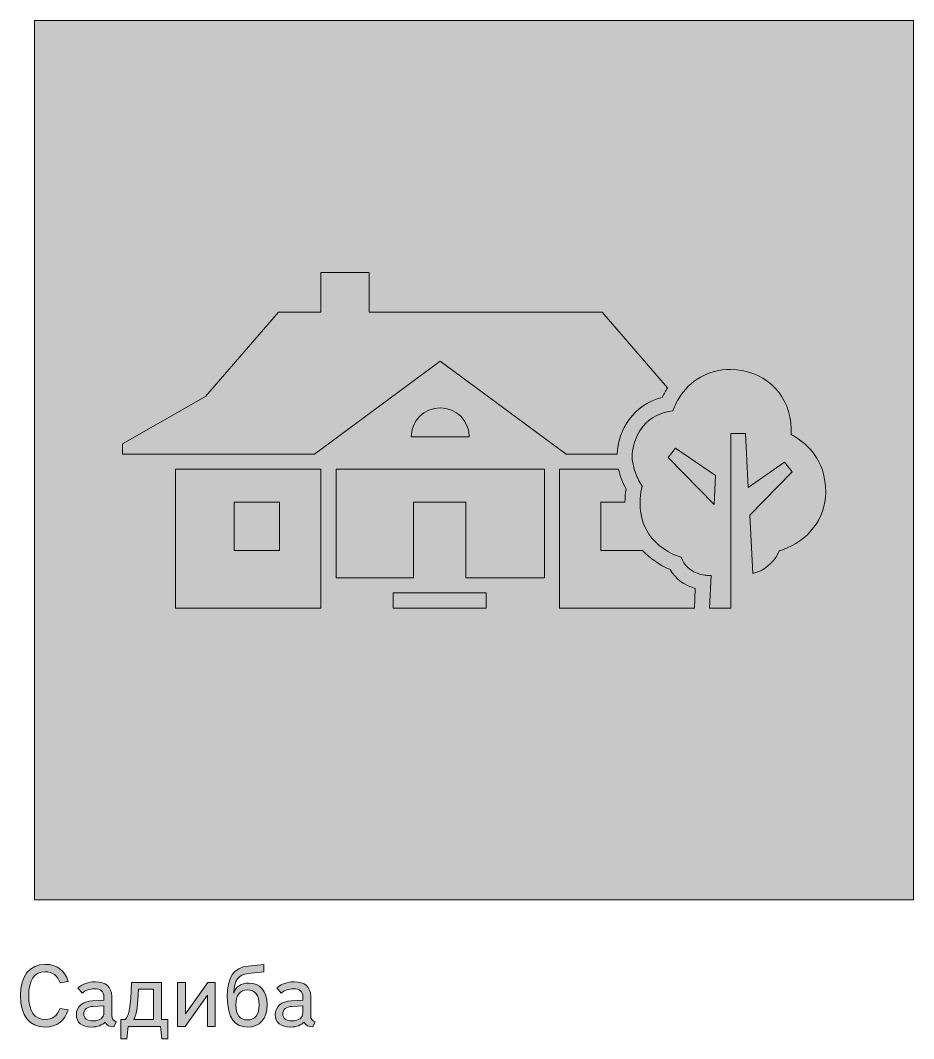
# Model space of a CAD drawing. Header units: millimetres. Extents: x -1334 to 1514, y -1037 to 10.
# Drawn here: x 452.1 to 553.7, y -438.8 to -323 of the extents above; entities that cross this region are included whole.
import ezdxf

# ---------------------------------------------------------------- set-up
doc = ezdxf.new("R2010")
doc.units = ezdxf.units.MM
doc.header["$MEASUREMENT"] = 0
doc.layers.add('bg', color=7, linetype='Continuous', lineweight=0)
doc.layers.add('icons', color=7, linetype='Continuous', lineweight=0)

# ---------------------------------------------------------------- blocks, each defined once
blk = doc.blocks.new('Block_50')
at = {"layer": 'icons', "true_color": 0x231f20, "transparency": 33554687}
h = blk.add_hatch(color=250, dxfattribs=at)
h.dxf.hatch_style = 2
edge = h.paths.add_edge_path()
edge.add_spline(control_points=[(453.05, -433.89), (453.05, -435.65), (453.7, -436.6), (454.92, -436.6), (455.74, -436.6), (456.32, -436.17), (456.61, -435.34), (456.61, -435.34), (457.53, -435.5), (457.53, -435.5), (457.16, -436.76), (456.25, -437.46), (454.92, -437.46), (453.12, -437.46), (452.1, -436.16), (452.1, -433.89), (452.1, -431.63), (453.13, -430.33), (454.93, -430.33), (456.25, -430.33), (457.18, -431.02), (457.53, -432.28), (457.53, -432.28), (456.61, -432.44), (456.61, -432.44), (456.33, -431.61), (455.76, -431.17), (454.93, -431.17), (453.7, -431.17), (453.05, -432.14), (453.05, -433.89)], knot_values=[0, 0, 0, 0, 1, 1, 1, 2, 2, 2, 3, 3, 3, 4, 4, 4, 5, 5, 5, 6, 6, 6, 7, 7, 7, 8, 8, 8, 9, 9, 9, 10, 10, 10, 10], degree=3, periodic=0)
h = blk.add_hatch(color=250, dxfattribs=at)
h.dxf.hatch_style = 2
edge = h.paths.add_edge_path()
edge.add_spline(control_points=[(477.94, -436.65), (478.8, -436.65), (479.26, -436.06), (479.26, -434.94), (479.26, -433.83), (478.8, -433.24), (477.94, -433.24), (477.08, -433.24), (476.61, -433.83), (476.61, -434.94), (476.61, -436.05), (477.08, -436.65), (477.94, -436.65)], knot_values=[0, 0, 0, 0, 1, 1, 1, 2, 2, 2, 3, 3, 3, 4, 4, 4, 4], degree=3, periodic=0)
edge = h.paths.add_edge_path()
edge.add_spline(control_points=[(479.79, -431.18), (479.79, -431.18), (478.02, -431.36), (478.02, -431.36), (476.91, -431.48), (476.42, -432.16), (476.37, -433.59), (476.58, -432.89), (477.22, -432.46), (478.08, -432.46), (479.39, -432.46), (480.16, -433.36), (480.16, -434.93), (480.16, -436.54), (479.35, -437.46), (477.94, -437.46), (476.52, -437.46), (475.64, -436.52), (475.64, -434.04), (475.64, -431.79), (476.37, -430.69), (478.01, -430.52), (478.01, -430.52), (479.79, -430.33), (479.79, -430.33), (479.79, -430.33), (479.79, -431.18), (479.79, -431.18)], knot_values=[0, 0, 0, 0, 1, 1, 1, 2, 2, 2, 3, 3, 3, 4, 4, 4, 5, 5, 5, 6, 6, 6, 7, 7, 7, 8, 8, 8, 9, 9, 9, 9], degree=3, periodic=0)
h = blk.add_hatch(color=250, dxfattribs=at)
h.dxf.hatch_style = 2
edge = h.paths.add_edge_path()
edge.add_spline(control_points=[(460.4, -435.11), (459.71, -435.14), (459.32, -435.46), (459.32, -435.97), (459.32, -436.47), (459.69, -436.75), (460.4, -436.75), (461.16, -436.75), (461.6, -436.42), (461.6, -435.82), (461.6, -435.82), (461.6, -435.05), (461.6, -435.05), (461.6, -435.05), (460.4, -435.11), (460.4, -435.11)], knot_values=[0, 0, 0, 0, 1, 1, 1, 2, 2, 2, 3, 3, 3, 4, 4, 4, 5, 5, 5, 5], degree=3, periodic=0)
edge = h.paths.add_edge_path()
edge.add_spline(control_points=[(458.65, -433.01), (459.19, -432.56), (459.83, -432.32), (460.61, -432.32), (461.84, -432.32), (462.49, -432.9), (462.49, -433.96), (462.49, -433.96), (462.49, -436.13), (462.49, -436.13), (462.49, -436.53), (462.68, -436.79), (463.01, -436.85), (463.01, -436.85), (462.74, -437.45), (462.74, -437.45), (462.25, -437.45), (461.91, -437.25), (461.73, -436.89), (461.46, -437.24), (460.88, -437.46), (460.19, -437.46), (459.09, -437.46), (458.47, -436.93), (458.47, -436.06), (458.47, -435.12), (459.16, -434.53), (460.32, -434.47), (460.32, -434.47), (461.6, -434.4), (461.6, -434.4), (461.6, -434.4), (461.6, -433.99), (461.6, -433.99), (461.6, -433.43), (461.22, -433.1), (460.53, -433.1), (460, -433.1), (459.5, -433.28), (459.12, -433.61), (459.12, -433.61), (458.65, -433.01), (458.65, -433.01)], knot_values=[0, 0, 0, 0, 1, 1, 1, 2, 2, 2, 3, 3, 3, 4, 4, 4, 5, 5, 5, 6, 6, 6, 7, 7, 7, 8, 8, 8, 9, 9, 9, 10, 10, 10, 11, 11, 11, 12, 12, 12, 13, 13, 13, 14, 14, 14, 14], degree=3, periodic=0)
h = blk.add_hatch(color=250, dxfattribs=at)
h.dxf.hatch_style = 2
edge = h.paths.add_edge_path()
edge.add_spline(control_points=[(467.25, -436.6), (467.25, -436.6), (467.25, -433.17), (467.25, -433.17), (467.25, -433.17), (465.52, -433.17), (465.52, -433.17), (465.46, -434.93), (465.34, -435.98), (465.02, -436.6), (465.02, -436.6), (467.25, -436.6), (467.25, -436.6)], knot_values=[0, 0, 0, 0, 1, 1, 1, 2, 2, 2, 3, 3, 3, 4, 4, 4, 4], degree=3, periodic=0)
edge = h.paths.add_edge_path()
edge.add_spline(control_points=[(463.51, -438.78), (463.51, -438.78), (463.51, -436.6), (463.51, -436.6), (463.51, -436.6), (464.01, -436.6), (464.01, -436.6), (464.52, -436.19), (464.64, -435.16), (464.73, -432.4), (464.73, -432.4), (468.14, -432.4), (468.14, -432.4), (468.14, -432.4), (468.14, -436.6), (468.14, -436.6), (468.14, -436.6), (468.89, -436.6), (468.89, -436.6), (468.89, -436.6), (468.89, -438.78), (468.89, -438.78), (468.89, -438.78), (468.19, -438.78), (468.19, -438.78), (468.19, -438.78), (468.04, -437.38), (468.04, -437.38), (468.04, -437.38), (464.36, -437.38), (464.36, -437.38), (464.36, -437.38), (464.21, -438.78), (464.21, -438.78), (464.21, -438.78), (463.51, -438.78), (463.51, -438.78)], knot_values=[0, 0, 0, 0, 1, 1, 1, 2, 2, 2, 3, 3, 3, 4, 4, 4, 5, 5, 5, 6, 6, 6, 7, 7, 7, 8, 8, 8, 9, 9, 9, 10, 10, 10, 11, 11, 11, 12, 12, 12, 12], degree=3, periodic=0)
h = blk.add_hatch(color=250, dxfattribs=at)
h.dxf.hatch_style = 2
edge = h.paths.add_edge_path()
edge.add_spline(control_points=[(473.42, -432.4), (473.42, -432.4), (474.27, -432.4), (474.27, -432.4), (474.27, -432.4), (474.27, -437.38), (474.27, -437.38), (474.27, -437.38), (473.37, -437.38), (473.37, -437.38), (473.37, -437.38), (473.37, -433.83), (473.37, -433.83), (473.37, -433.83), (470.83, -437.38), (470.83, -437.38), (470.83, -437.38), (469.99, -437.38), (469.99, -437.38), (469.99, -437.38), (469.99, -432.4), (469.99, -432.4), (469.99, -432.4), (470.88, -432.4), (470.88, -432.4), (470.88, -432.4), (470.88, -435.94), (470.88, -435.94), (470.88, -435.94), (473.42, -432.4), (473.42, -432.4)], knot_values=[0, 0, 0, 0, 1, 1, 1, 2, 2, 2, 3, 3, 3, 4, 4, 4, 5, 5, 5, 6, 6, 6, 7, 7, 7, 8, 8, 8, 9, 9, 9, 10, 10, 10, 10], degree=3, periodic=0)
h = blk.add_hatch(color=250, dxfattribs=at)
h.dxf.hatch_style = 2
edge = h.paths.add_edge_path()
edge.add_spline(control_points=[(483.03, -435.11), (482.34, -435.14), (481.95, -435.46), (481.95, -435.97), (481.95, -436.47), (482.32, -436.75), (483.03, -436.75), (483.79, -436.75), (484.23, -436.42), (484.23, -435.82), (484.23, -435.82), (484.23, -435.05), (484.23, -435.05), (484.23, -435.05), (483.03, -435.11), (483.03, -435.11)], knot_values=[0, 0, 0, 0, 1, 1, 1, 2, 2, 2, 3, 3, 3, 4, 4, 4, 5, 5, 5, 5], degree=3, periodic=0)
edge = h.paths.add_edge_path()
edge.add_spline(control_points=[(481.28, -433.01), (481.82, -432.56), (482.46, -432.32), (483.24, -432.32), (484.47, -432.32), (485.12, -432.9), (485.12, -433.96), (485.12, -433.96), (485.12, -436.13), (485.12, -436.13), (485.12, -436.53), (485.31, -436.79), (485.64, -436.85), (485.64, -436.85), (485.37, -437.45), (485.37, -437.45), (484.88, -437.45), (484.54, -437.25), (484.36, -436.89), (484.09, -437.24), (483.51, -437.46), (482.82, -437.46), (481.72, -437.46), (481.1, -436.93), (481.1, -436.06), (481.1, -435.12), (481.79, -434.53), (482.95, -434.47), (482.95, -434.47), (484.23, -434.4), (484.23, -434.4), (484.23, -434.4), (484.23, -433.99), (484.23, -433.99), (484.23, -433.43), (483.85, -433.1), (483.16, -433.1), (482.63, -433.1), (482.13, -433.28), (481.75, -433.61), (481.75, -433.61), (481.28, -433.01), (481.28, -433.01)], knot_values=[0, 0, 0, 0, 1, 1, 1, 2, 2, 2, 3, 3, 3, 4, 4, 4, 5, 5, 5, 6, 6, 6, 7, 7, 7, 8, 8, 8, 9, 9, 9, 10, 10, 10, 11, 11, 11, 12, 12, 12, 13, 13, 13, 14, 14, 14, 14], degree=3, periodic=0)
at = {"layer": 'icons'}
for points, knots in [([(453.05, -433.89), (453.05, -435.65), (453.7, -436.6), (454.92, -436.6), (455.74, -436.6), (456.32, -436.17), (456.61, -435.34), (456.61, -435.34), (457.53, -435.5), (457.53, -435.5), (457.16, -436.76), (456.25, -437.46), (454.92, -437.46), (453.12, -437.46), (452.1, -436.16), (452.1, -433.89), (452.1, -431.63), (453.13, -430.33), (454.93, -430.33), (456.25, -430.33), (457.18, -431.02), (457.53, -432.28), (457.53, -432.28), (456.61, -432.44), (456.61, -432.44), (456.33, -431.61), (455.76, -431.17), (454.93, -431.17), (453.7, -431.17), (453.05, -432.14), (453.05, -433.89)], [0, 0, 0, 0, 1, 1, 1, 2, 2, 2, 3, 3, 3, 4, 4, 4, 5, 5, 5, 6, 6, 6, 7, 7, 7, 8, 8, 8, 9, 9, 9, 10, 10, 10, 10]), ([(479.79, -431.18), (479.79, -431.18), (478.02, -431.36), (478.02, -431.36), (476.91, -431.48), (476.42, -432.16), (476.37, -433.59), (476.58, -432.89), (477.22, -432.46), (478.08, -432.46), (479.39, -432.46), (480.16, -433.36), (480.16, -434.93), (480.16, -436.54), (479.35, -437.46), (477.94, -437.46), (476.52, -437.46), (475.64, -436.52), (475.64, -434.04), (475.64, -431.79), (476.37, -430.69), (478.01, -430.52), (478.01, -430.52), (479.79, -430.33), (479.79, -430.33), (479.79, -430.33), (479.79, -431.18), (479.79, -431.18)], [0, 0, 0, 0, 1, 1, 1, 2, 2, 2, 3, 3, 3, 4, 4, 4, 5, 5, 5, 6, 6, 6, 7, 7, 7, 8, 8, 8, 9, 9, 9, 9]), ([(458.65, -433.01), (459.19, -432.56), (459.83, -432.32), (460.61, -432.32), (461.84, -432.32), (462.49, -432.9), (462.49, -433.96), (462.49, -433.96), (462.49, -436.13), (462.49, -436.13), (462.49, -436.53), (462.68, -436.79), (463.01, -436.85), (463.01, -436.85), (462.74, -437.45), (462.74, -437.45), (462.25, -437.45), (461.91, -437.25), (461.73, -436.89), (461.46, -437.24), (460.88, -437.46), (460.19, -437.46), (459.09, -437.46), (458.47, -436.93), (458.47, -436.06), (458.47, -435.12), (459.16, -434.53), (460.32, -434.47), (460.32, -434.47), (461.6, -434.4), (461.6, -434.4), (461.6, -434.4), (461.6, -433.99), (461.6, -433.99), (461.6, -433.43), (461.22, -433.1), (460.53, -433.1), (460, -433.1), (459.5, -433.28), (459.12, -433.61), (459.12, -433.61), (458.65, -433.01), (458.65, -433.01)], [0, 0, 0, 0, 1, 1, 1, 2, 2, 2, 3, 3, 3, 4, 4, 4, 5, 5, 5, 6, 6, 6, 7, 7, 7, 8, 8, 8, 9, 9, 9, 10, 10, 10, 11, 11, 11, 12, 12, 12, 13, 13, 13, 14, 14, 14, 14]), ([(463.51, -438.78), (463.51, -438.78), (463.51, -436.6), (463.51, -436.6), (463.51, -436.6), (464.01, -436.6), (464.01, -436.6), (464.52, -436.19), (464.64, -435.16), (464.73, -432.4), (464.73, -432.4), (468.14, -432.4), (468.14, -432.4), (468.14, -432.4), (468.14, -436.6), (468.14, -436.6), (468.14, -436.6), (468.89, -436.6), (468.89, -436.6), (468.89, -436.6), (468.89, -438.78), (468.89, -438.78), (468.89, -438.78), (468.19, -438.78), (468.19, -438.78), (468.19, -438.78), (468.04, -437.38), (468.04, -437.38), (468.04, -437.38), (464.36, -437.38), (464.36, -437.38), (464.36, -437.38), (464.21, -438.78), (464.21, -438.78), (464.21, -438.78), (463.51, -438.78), (463.51, -438.78)], [0, 0, 0, 0, 1, 1, 1, 2, 2, 2, 3, 3, 3, 4, 4, 4, 5, 5, 5, 6, 6, 6, 7, 7, 7, 8, 8, 8, 9, 9, 9, 10, 10, 10, 11, 11, 11, 12, 12, 12, 12]), ([(473.42, -432.4), (473.42, -432.4), (474.27, -432.4), (474.27, -432.4), (474.27, -432.4), (474.27, -437.38), (474.27, -437.38), (474.27, -437.38), (473.37, -437.38), (473.37, -437.38), (473.37, -437.38), (473.37, -433.83), (473.37, -433.83), (473.37, -433.83), (470.83, -437.38), (470.83, -437.38), (470.83, -437.38), (469.99, -437.38), (469.99, -437.38), (469.99, -437.38), (469.99, -432.4), (469.99, -432.4), (469.99, -432.4), (470.88, -432.4), (470.88, -432.4), (470.88, -432.4), (470.88, -435.94), (470.88, -435.94), (470.88, -435.94), (473.42, -432.4), (473.42, -432.4)], [0, 0, 0, 0, 1, 1, 1, 2, 2, 2, 3, 3, 3, 4, 4, 4, 5, 5, 5, 6, 6, 6, 7, 7, 7, 8, 8, 8, 9, 9, 9, 10, 10, 10, 10]), ([(481.28, -433.01), (481.82, -432.56), (482.46, -432.32), (483.24, -432.32), (484.47, -432.32), (485.12, -432.9), (485.12, -433.96), (485.12, -433.96), (485.12, -436.13), (485.12, -436.13), (485.12, -436.53), (485.31, -436.79), (485.64, -436.85), (485.64, -436.85), (485.37, -437.45), (485.37, -437.45), (484.88, -437.45), (484.54, -437.25), (484.36, -436.89), (484.09, -437.24), (483.51, -437.46), (482.82, -437.46), (481.72, -437.46), (481.1, -436.93), (481.1, -436.06), (481.1, -435.12), (481.79, -434.53), (482.95, -434.47), (482.95, -434.47), (484.23, -434.4), (484.23, -434.4), (484.23, -434.4), (484.23, -433.99), (484.23, -433.99), (484.23, -433.43), (483.85, -433.1), (483.16, -433.1), (482.63, -433.1), (482.13, -433.28), (481.75, -433.61), (481.75, -433.61), (481.28, -433.01), (481.28, -433.01)], [0, 0, 0, 0, 1, 1, 1, 2, 2, 2, 3, 3, 3, 4, 4, 4, 5, 5, 5, 6, 6, 6, 7, 7, 7, 8, 8, 8, 9, 9, 9, 10, 10, 10, 11, 11, 11, 12, 12, 12, 13, 13, 13, 14, 14, 14, 14]), ([(467.25, -436.6), (467.25, -436.6), (467.25, -433.17), (467.25, -433.17), (467.25, -433.17), (465.52, -433.17), (465.52, -433.17), (465.46, -434.93), (465.34, -435.98), (465.02, -436.6), (465.02, -436.6), (467.25, -436.6), (467.25, -436.6)], [0, 0, 0, 0, 1, 1, 1, 2, 2, 2, 3, 3, 3, 4, 4, 4, 4]), ([(477.94, -436.65), (478.8, -436.65), (479.26, -436.06), (479.26, -434.94), (479.26, -433.83), (478.8, -433.24), (477.94, -433.24), (477.08, -433.24), (476.61, -433.83), (476.61, -434.94), (476.61, -436.05), (477.08, -436.65), (477.94, -436.65)], [0, 0, 0, 0, 1, 1, 1, 2, 2, 2, 3, 3, 3, 4, 4, 4, 4]), ([(460.4, -435.11), (459.71, -435.14), (459.32, -435.46), (459.32, -435.97), (459.32, -436.47), (459.69, -436.75), (460.4, -436.75), (461.16, -436.75), (461.6, -436.42), (461.6, -435.82), (461.6, -435.82), (461.6, -435.05), (461.6, -435.05), (461.6, -435.05), (460.4, -435.11), (460.4, -435.11)], [0, 0, 0, 0, 1, 1, 1, 2, 2, 2, 3, 3, 3, 4, 4, 4, 5, 5, 5, 5]), ([(483.03, -435.11), (482.34, -435.14), (481.95, -435.46), (481.95, -435.97), (481.95, -436.47), (482.32, -436.75), (483.03, -436.75), (483.79, -436.75), (484.23, -436.42), (484.23, -435.82), (484.23, -435.82), (484.23, -435.05), (484.23, -435.05), (484.23, -435.05), (483.03, -435.11), (483.03, -435.11)], [0, 0, 0, 0, 1, 1, 1, 2, 2, 2, 3, 3, 3, 4, 4, 4, 5, 5, 5, 5])]:
    blk.add_open_spline(points, degree=3, knots=knots, dxfattribs=at)
blk = doc.blocks.new('Block_227')
at = {"layer": 'icons'}
for points in [[(488.01, -386.37), (496.82, -386.37), (496.82, -377.78), (502.78, -377.78), (502.78, -386.37), (511.71, -386.37), (511.71, -374.03), (488.01, -374.03)], [(494.51, -389.82), (505.08, -389.82), (505.08, -388.1), (494.51, -388.1)]]:
    blk.add_lwpolyline(points, close=True, dxfattribs=at)
for points, knots in [([(499.86, -361.73), (499.86, -361.73), (514.17, -372.31), (514.17, -372.31), (514.17, -372.31), (519.97, -372.31), (519.97, -372.31), (520.08, -369.61), (521.84, -366.67), (525.11, -365.87), (525.29, -365.49), (525.49, -365.13), (525.71, -364.78), (525.71, -364.78), (518.26, -356.18), (518.26, -356.18), (518.26, -356.18), (491.79, -356.18), (491.79, -356.18), (491.79, -356.18), (491.79, -351.66), (491.79, -351.66), (491.79, -351.66), (486.29, -351.66), (486.29, -351.66), (486.29, -351.66), (486.29, -356.18), (486.29, -356.18), (486.29, -356.18), (481.46, -356.18), (481.46, -356.18), (481.46, -356.18), (473.15, -365.77), (473.15, -365.77), (473.15, -365.77), (463.71, -371.16), (463.71, -371.16), (463.71, -371.16), (463.71, -372.31), (463.71, -372.31), (463.71, -372.31), (485.54, -372.31), (485.54, -372.31), (485.54, -372.31), (499.86, -361.73), (499.86, -361.73)], [0, 0, 0, 0, 1, 1, 1, 2, 2, 2, 3, 3, 3, 4, 4, 4, 5, 5, 5, 6, 6, 6, 7, 7, 7, 8, 8, 8, 9, 9, 9, 10, 10, 10, 11, 11, 11, 12, 12, 12, 13, 13, 13, 14, 14, 14, 15, 15, 15, 15]), ([(540.21, -370.35), (540.21, -370.35), (539.77, -370.09), (539.77, -370.09), (539.77, -370.09), (539.77, -369.58), (539.77, -369.58), (539.78, -369.31), (539.76, -369.03), (539.73, -368.74), (539.38, -365.24), (536.49, -362.69), (532.88, -362.69), (530.36, -362.69), (528.22, -363.91), (526.99, -366.01), (526.81, -366.3), (526.66, -366.62), (526.52, -366.94), (526.52, -366.94), (526.33, -367.39), (526.33, -367.39), (526.33, -367.39), (525.85, -367.48), (525.85, -367.48), (522.95, -367.99), (521.81, -370.55), (521.7, -372.31), (521.7, -372.4), (521.69, -372.5), (521.69, -372.58), (521.69, -373.04), (521.77, -373.53), (521.92, -374.03), (522.08, -374.58), (522.32, -375.14), (522.64, -375.66), (522.64, -375.66), (522.82, -375.95), (522.82, -375.95), (522.82, -375.95), (522.75, -376.29), (522.75, -376.29), (522.66, -376.75), (522.61, -377.25), (522.6, -377.78), (522.59, -377.87), (522.59, -377.97), (522.59, -378.06), (522.59, -379.09), (522.84, -380.05), (523.3, -380.91), (524.03, -382.25), (525.28, -383.33), (526.91, -383.92), (526.91, -383.92), (527.26, -384.05), (527.26, -384.05), (527.26, -384.05), (527.41, -384.38), (527.41, -384.38), (527.79, -385.2), (528.69, -385.94), (529.97, -386.08), (530.12, -386.1), (530.27, -386.11), (530.43, -386.11), (530.51, -386.11), (530.58, -386.11), (530.66, -386.1), (530.66, -386.1), (530.49, -389.82), (530.49, -389.82), (530.49, -389.82), (532.9, -389.82), (532.9, -389.82), (532.9, -389.82), (532.9, -369.99), (532.9, -369.99), (532.9, -369.99), (534.56, -369.99), (534.56, -369.99), (534.56, -369.99), (534.89, -376.11), (534.89, -376.11), (534.89, -376.11), (539.03, -373.25), (539.03, -373.25), (539.03, -373.25), (539.87, -374.35), (539.87, -374.35), (539.87, -374.35), (535.06, -379.26), (535.06, -379.26), (535.06, -379.26), (535.42, -385.9), (535.42, -385.9), (536.65, -385.58), (537.7, -384.77), (538.24, -383.65), (538.24, -383.65), (538.41, -383.3), (538.41, -383.3), (538.41, -383.3), (538.77, -383.19), (538.77, -383.19), (541.7, -382.23), (543.69, -379.61), (543.71, -376.67), (543.73, -373.01), (541.52, -371.14), (540.21, -370.35)], [0, 0, 0, 0, 1, 1, 1, 2, 2, 2, 3, 3, 3, 4, 4, 4, 5, 5, 5, 6, 6, 6, 7, 7, 7, 8, 8, 8, 9, 9, 9, 10, 10, 10, 11, 11, 11, 12, 12, 12, 13, 13, 13, 14, 14, 14, 15, 15, 15, 16, 16, 16, 17, 17, 17, 18, 18, 18, 19, 19, 19, 20, 20, 20, 21, 21, 21, 22, 22, 22, 23, 23, 23, 24, 24, 24, 25, 25, 25, 26, 26, 26, 27, 27, 27, 28, 28, 28, 29, 29, 29, 30, 30, 30, 31, 31, 31, 32, 32, 32, 33, 33, 33, 34, 34, 34, 35, 35, 35, 36, 36, 36, 37, 37, 37, 37]), ([(496.55, -370.36), (496.55, -370.36), (503.16, -370.36), (503.16, -370.36), (503.16, -368.53), (501.68, -367.05), (499.86, -367.05), (498.03, -367.05), (496.55, -368.53), (496.55, -370.36)], [0, 0, 0, 0, 1, 1, 1, 2, 2, 2, 3, 3, 3, 3]), ([(531.02, -378.06), (531.02, -378.06), (525.78, -372.72), (525.78, -372.72), (525.78, -372.72), (526.62, -371.63), (526.62, -371.63), (526.62, -371.63), (531.16, -374.76), (531.16, -374.76), (531.16, -374.76), (531.02, -378.06), (531.02, -378.06)], [0, 0, 0, 0, 1, 1, 1, 2, 2, 2, 3, 3, 3, 4, 4, 4, 4]), ([(469.76, -374.03), (469.76, -374.03), (469.76, -389.82), (469.76, -389.82), (469.76, -389.82), (486.29, -389.82), (486.29, -389.82), (486.29, -389.82), (486.29, -374.03), (486.29, -374.03), (486.29, -374.03), (469.76, -374.03), (469.76, -374.03)], [0, 0, 0, 0, 1, 1, 1, 2, 2, 2, 3, 3, 3, 4, 4, 4, 4]), ([(526.01, -385.43), (524.77, -384.92), (523.71, -384.19), (522.88, -383.28), (522.88, -383.28), (518.14, -383.28), (518.14, -383.28), (518.14, -383.28), (518.14, -377.78), (518.14, -377.78), (518.14, -377.78), (520.87, -377.78), (520.87, -377.78), (520.88, -377.25), (520.92, -376.75), (521, -376.27), (520.6, -375.55), (520.31, -374.78), (520.13, -374.03), (520.13, -374.03), (513.43, -374.03), (513.43, -374.03), (513.43, -374.03), (513.43, -389.82), (513.43, -389.82), (513.43, -389.82), (528.77, -389.82), (528.77, -389.82), (528.77, -389.82), (528.87, -387.61), (528.87, -387.61), (527.64, -387.26), (526.61, -386.48), (526.01, -385.43)], [0, 0, 0, 0, 1, 1, 1, 2, 2, 2, 3, 3, 3, 4, 4, 4, 5, 5, 5, 6, 6, 6, 7, 7, 7, 8, 8, 8, 9, 9, 9, 10, 10, 10, 11, 11, 11, 11]), ([(481.58, -383.28), (481.58, -383.28), (476.42, -383.28), (476.42, -383.28), (476.42, -383.28), (476.42, -377.78), (476.42, -377.78), (476.42, -377.78), (481.58, -377.78), (481.58, -377.78), (481.58, -377.78), (481.58, -383.28), (481.58, -383.28)], [0, 0, 0, 0, 1, 1, 1, 2, 2, 2, 3, 3, 3, 4, 4, 4, 4])]:
    blk.add_open_spline(points, degree=3, knots=knots, dxfattribs=at)

msp = doc.modelspace()

# ---------------------------------------------------------------- hatches: boundary and pattern name
at = {"layer": 'bg', "true_color": 0x592d2c, "transparency": 33554687}
h = msp.add_hatch(color=29, dxfattribs=at)
h.dxf.hatch_style = 2
h.paths.add_polyline_path([(553.7, -423), (453.7, -423), (453.7, -323), (553.7, -323)])

# ---------------------------------------------------------------- linework, layer by layer
at = {"layer": 'bg'}
msp.add_lwpolyline([(553.7, -423), (453.7, -423), (453.7, -323), (553.7, -323)], close=True, dxfattribs=at)

# ---------------------------------------------------------------- block references
at = {"layer": 'icons'}
for name in ['Block_227', 'Block_50']:
    msp.add_blockref(name, (0, 0), dxfattribs=at)

doc.saveas('drawing.dxf')
